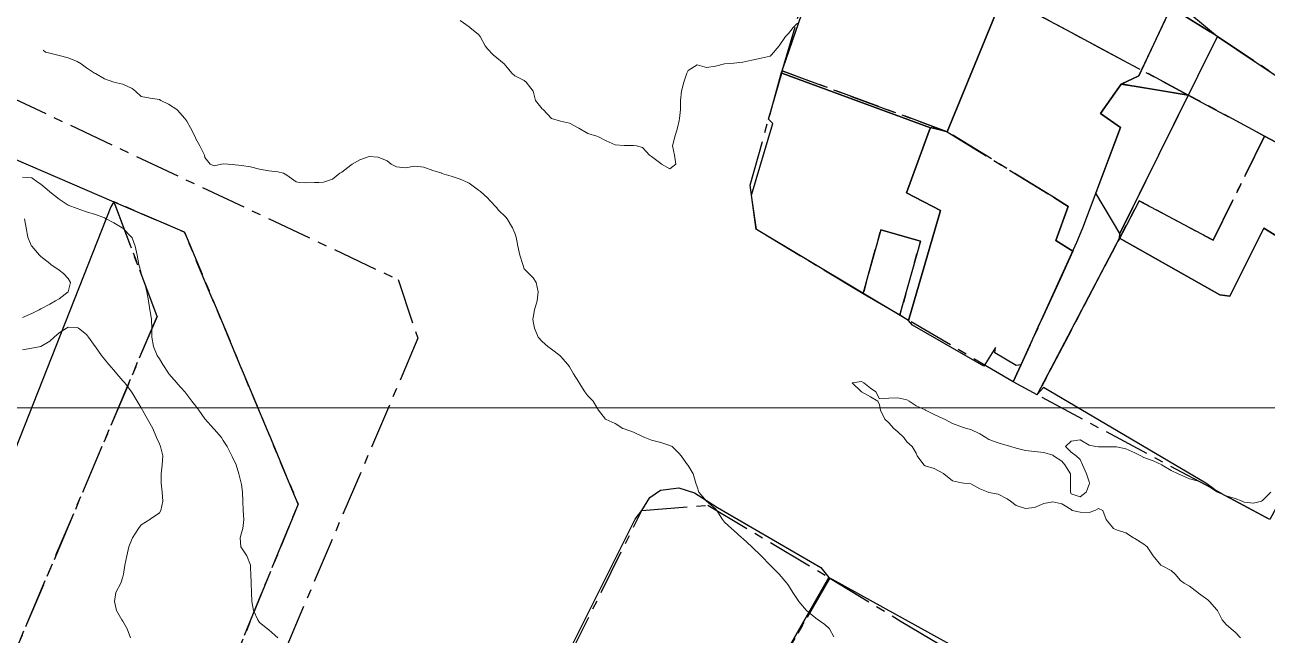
# Model space of a CAD drawing. Header units: centimetres. Extents: x 0 to 642158, y -847 to 649707.
# Drawn here: x 616189.4 to 616257.5, y 621874.9 to 621908.4 of the extents above; entities that cross this region are included whole.
import ezdxf

# ---------------------------------------------------------------- set-up
doc = ezdxf.new("R2010")
doc.units = ezdxf.units.CM
doc.header["$MEASUREMENT"] = 0
doc.linetypes.add('CENTERX2', pattern=[4, 2.5, -0.5, 0.5, -0.5])
doc.layers.add('MEV_grille', color=254, linetype='Continuous', lineweight=9)
doc.layers.add('WAL_topographie 0.5', color=253, linetype='Continuous', lineweight=20)
doc.layers.add('SPW_batiments', color=7, linetype='Continuous')
doc.layers.add('SPW_parcellaire cadastral', color=7, linetype='CENTERX2', lineweight=25, true_color=0xff0542)

# ---------------------------------------------------------------- blocks, each defined once
blk = doc.blocks.new('*U114')
at = {"layer": 'MEV_grille', "transparency": 33554687}
blk.add_lwpolyline([(-1338.461, 0), (1338.461, 0)], dxfattribs=at)
blk = doc.blocks.new('*U115')
at = {"layer": 'MEV_grille', "color": 0, "linetype": 'ByBlock', "lineweight": -2, "transparency": 16777216}
blk.add_blockref('*U114', (0, -500), dxfattribs=at)

msp = doc.modelspace()

# ---------------------------------------------------------------- linework, layer by layer
at = {"layer": 'SPW_batiments'}
for points in [[(616242.888, 621909.952), (616242.814, 621909.796), (616242.741, 621909.286), (616239.965, 621902.53), (616239.043, 621902.745), (616230.888, 621905.735), (616230.961, 621906.03), (616233.686, 621913.939), (616233.568, 621914.975), (616242.888, 621909.952)], [(616237.834, 621892.163), (616239.594, 621898.201), (616237.725, 621899.167), (616238.979, 621902.571), (616239.055, 621902.777), (616239.965, 621902.53), (616242.741, 621909.286), (616242.821, 621909.839), (616242.983, 621910.113), (616245.098, 621913.687), (616252.086, 621909.027), (616250.472, 621905.587), (616249.497, 621905.146), (616248.369, 621903.532), (616249.47, 621902.76), (616247.385, 621897.233), (616247.057, 621896.45), (616244.005, 621889.733), (616243.736, 621889.705), (616242.575, 621890.403), (616242.615, 621890.679), (616241.971, 621889.66), (616238.064, 621891.914), (616237.834, 621892.163)], [(616250.472, 621905.587), (616252.087, 621909.027), (616252.505, 621909.652), (616254.775, 621907.763), (616254.629, 621907.468), (616253.177, 621904.532), (616250.209, 621905.027), (616250.193, 621905.03), (616249.59, 621905.13), (616249.497, 621905.146), (616250.472, 621905.587)], [(616266.711, 621888.332), (616266.53, 621888.443), (616265.738, 621887.544), (616262.471, 621889.524), (616262.481, 621890.007), (616262.416, 621890.044), (616259.095, 621891.9), (616260.736, 621895.134), (616257.322, 621897.234), (616255.459, 621893.501), (616254.907, 621893.58), (616249.414, 621896.692), (616249.426, 621896.945), (616254.775, 621907.762), (616267.558, 621899.197), (616266.909, 621898.047), (616268.976, 621896.664), (616267.826, 621894.047), (616268.626, 621893.664), (616267.576, 621891.597), (616268.326, 621891.114), (616266.711, 621888.332)], [(616239.043, 621902.745), (616238.979, 621902.571), (616237.725, 621899.167), (616239.594, 621898.201), (616237.834, 621892.163), (616229.492, 621897.161), (616229.231, 621899.041), (616230.391, 621902.975), (616230.161, 621903.224), (616230.888, 621905.735), (616239.043, 621902.745)], [(616251.572, 621901.286), (616249.426, 621896.945), (616248.111, 621899.156), (616249.47, 621902.76), (616248.369, 621903.532), (616249.497, 621905.146), (616250.319, 621905.009), (616251.337, 621904.839), (616253.177, 621904.532), (616251.572, 621901.286)], [(616171.126, 621882.003), (616178.111, 621879.269), (616185.422, 621897.199), (616187.075, 621901.25), (616187.257, 621901.694), (616194.257, 621898.688), (616194.082, 621898.413), (616184.051, 621872.988), (616180.718, 621865.674), (616170.565, 621869.487), (616169.685, 621868.452), (616167.672, 621863.14), (616172.446, 621861.106), (616167.122, 621848.431), (616166.152, 621847.699), (616170.725, 621845.814), (616165.786, 621833.502), (616146.481, 621785.376)], [(616260.736, 621895.134), (616259.092, 621891.902), (616262.416, 621890.044), (616257.646, 621881.255), (616257.513, 621881.326), (616254.711, 621882.826), (616254.468, 621882.996), (616254.138, 621883.244), (616245.234, 621888.493), (616244.919, 621888.124), (616249.414, 621896.692), (616254.907, 621893.58), (616255.459, 621893.501), (616257.322, 621897.234), (616260.736, 621895.134)], [(616226.093, 621882.709), (616227.355, 621881.916), (616233.027, 621878.611), (616233.472, 621878.067), (616228.385, 621869.179), (616228.22, 621869.268), (616225.035, 621870.978), (616225.182, 621871.137), (616224.015, 621871.474), (616222.328, 621867.883), (616222.264, 621867.747), (616217.282, 621870.15), (616222.845, 621881.269), (616223.21, 621881.745), (616223.642, 621882.455), (616224.241, 621882.864), (616225.235, 621882.982), (616226.093, 621882.709)], [(616233.644, 621877.972), (616240.436, 621874.224), (616240.672, 621874.08), (616240.861, 621873.979), (616236.091, 621866.341), (616234.896, 621866.931), (616233.321, 621867.703), (616232.52, 621866.594), (616230.102, 621867.771), (616228.439, 621868.58), (616228.539, 621869.097), (616228.385, 621869.179), (616233.472, 621878.067), (616233.644, 621877.972)]]:
    msp.add_lwpolyline(points, dxfattribs=at)
at = {"layer": 'SPW_parcellaire cadastral'}
for points in [[(616257.368, 621902.291), (616253.179, 621904.535), (616248.217, 621907.194), (616233.621, 621915.027), (616234.749, 621918.846), (616242.005, 621915.291), (616245.139, 621913.756), (616250.179, 621910.62), (616250.888, 621910.18), (616252.264, 621909.324), (616254.775, 621907.762), (616260.082, 621904.206), (616258.646, 621901.606), (616257.368, 621902.291)], [(616281.678, 621889.923), (616278.503, 621892.008), (616277.503, 621892.665), (616276.073, 621893.604), (616273.054, 621895.587), (616271.164, 621896.829), (616269.074, 621898.201), (616267.559, 621899.196), (616264.252, 621901.412), (616260.082, 621904.206), (616254.775, 621907.762), (616252.264, 621909.324), (616254.702, 621912.616), (616259.032, 621918.461)], [(616257.368, 621902.291), (616254.54, 621896.572), (616250.49, 621898.742), (616244.901, 621888.089), (616243.58, 621888.797), (616246.164, 621894.483), (616246.843, 621895.976), (616245.91, 621896.553), (616246.601, 621898.429), (616245.789, 621898.931), (616239.966, 621902.529), (616230.902, 621905.867), (616233.621, 621915.027), (616248.217, 621907.194), (616253.179, 621904.535), (616257.368, 621902.291)], [(616235.345, 621893.642), (616229.491, 621897.16), (616229.154, 621899.593), (616230.902, 621905.867), (616239.966, 621902.529), (616245.789, 621898.931), (616246.601, 621898.429), (616245.91, 621896.553), (616246.843, 621895.976), (616246.164, 621894.483), (616243.58, 621888.797), (616237.362, 621892.458), (616238.497, 621896.532), (616236.319, 621897.139), (616235.345, 621893.642)], [(616188.258, 621904.586), (616209.84, 621894.414), (616210.931, 621891.196), (616181.371, 621821.788), (616179.519, 621821.304), (616153.63, 621781.526), (616142.741, 621768.2), (616134.192, 621775.582), (616131.925, 621772.599), (616129.462, 621769.852), (616125.173, 621773.406), (616099.439, 621787.506)], [(616267.559, 621899.196), (616257.646, 621881.254), (616254.429, 621882.979), (616244.901, 621888.089), (616250.49, 621898.742), (616254.54, 621896.572), (616257.368, 621902.291), (616258.646, 621901.606), (616260.082, 621904.206), (616264.252, 621901.412), (616267.559, 621899.196)], [(616194.258, 621898.687), (616196.626, 621892.396), (616186.403, 621868.231), (616196.885, 621863.797), (616204.362, 621882.089), (616198.128, 621897.025), (616194.258, 621898.687)], [(616194.258, 621898.687), (616198.128, 621897.025), (616204.362, 621882.089), (616196.885, 621863.797), (616186.403, 621868.231), (616196.626, 621892.396), (616194.258, 621898.687)], [(616235.345, 621893.642), (616236.319, 621897.139), (616238.497, 621896.532), (616237.362, 621892.458), (616235.345, 621893.642)], [(616217.421, 621870.071), (616223.21, 621881.744), (616226.826, 621882.03), (616233.527, 621878.037), (616228.352, 621869.121), (616230.193, 621868.004), (616229.546, 621866.648), (616228.255, 621864.027), (616227.813, 621864.242), (616217.421, 621870.071)], [(616240.693, 621873.704), (616236.017, 621866.067), (616233.236, 621867.584), (616232.708, 621866.661), (616230.818, 621862.777), (616228.255, 621864.027), (616229.546, 621866.648), (616230.193, 621868.004), (616228.352, 621869.121), (616233.527, 621878.037), (616237.441, 621875.657), (616240.693, 621873.704)]]:
    msp.add_lwpolyline(points, dxfattribs=at)
at = {"layer": 'WAL_topographie 0.5'}
for points in [[(616213.25, 621908.635), (616213.75, 621908.285), (616213.787, 621908.25), (616214.25, 621907.859), (616214.337, 621907.75), (616214.618, 621907.25), (616214.75, 621907.083), (616215.062, 621906.75), (616215.25, 621906.588), (616215.667, 621906.25), (616215.75, 621906.136), (616216.077, 621905.75), (616216.25, 621905.595), (616216.75, 621905.345), (616216.875, 621905.25), (616217.25, 621904.75), (616217.25, 621904.75), (616217.388, 621904.25), (616217.75, 621903.794), (616217.806, 621903.75), (616218.25, 621903.25), (616218.25, 621903.25), (616218.75, 621903.105), (616219.25, 621902.992), (616219.721, 621902.75), (616219.75, 621902.732), (616220.25, 621902.433), (616220.75, 621902.282), (616220.827, 621902.25), (616221.25, 621902.03), (616221.75, 621901.817), (616222.25, 621901.764), (616222.75, 621901.764), (616222.917, 621901.75), (616223.25, 621901.667), (616223.635, 621901.25), (616223.75, 621901.171), (616224.25, 621900.778), (616224.283, 621900.75), (616224.75, 621900.5), (616225.068, 621900.75), (616224.994, 621901.25), (616224.894, 621901.75), (616225.017, 621902.25), (616225.165, 621902.75), (616225.25, 621903.145), (616225.274, 621903.25), (616225.336, 621903.75), (616225.33, 621904.25), (616225.386, 621904.75), (616225.507, 621905.25), (616225.683, 621905.75), (616225.75, 621905.895), (616226.25, 621906.2), (616226.75, 621906.05), (616227.25, 621906.119), (616227.75, 621906.25), (616227.75, 621906.25), (616228.25, 621906.291), (616228.75, 621906.341), (616229.25, 621906.457), (616229.75, 621906.573), (616230.25, 621906.673), (616230.315, 621906.75), (616230.75, 621907.25), (616230.75, 621907.25), (616231.097, 621907.75), (616231.25, 621907.92), (616231.519, 621908.25), (616231.75, 621908.495)], [(616190.382, 621907), (616190.5, 621906.887), (616190.75, 621906.847), (616191.1, 621906.75), (616191.25, 621906.704), (616191.75, 621906.583), (616192.25, 621906.375), (616192.467, 621906.25), (616192.75, 621906.026), (616193.194, 621905.75), (616193.25, 621905.717), (616193.75, 621905.426), (616194.25, 621905.25), (616194.25, 621905.25), (616194.75, 621905.139), (616195.25, 621904.896), (616195.45, 621904.75), (616195.75, 621904.469), (616196.25, 621904.368), (616196.75, 621904.294), (616196.833, 621904.25), (616197.25, 621904.042), (616197.706, 621903.75), (616197.75, 621903.717), (616198.15, 621903.25), (616198.25, 621903.104), (616198.463, 621902.75), (616198.706, 621902.25), (616198.75, 621902.139), (616198.969, 621901.75), (616199.221, 621901.25), (616199.25, 621901.107), (616199.528, 621900.75), (616199.75, 621900.659), (616200.15, 621900.75), (616200.25, 621900.771), (616200.5, 621900.75), (616200.75, 621900.731), (616201.25, 621900.669), (616201.75, 621900.607), (616202.25, 621900.479), (616202.75, 621900.38), (616203.25, 621900.329), (616203.55, 621900.25), (616203.75, 621900.15), (616204.25, 621899.781), (616204.417, 621899.75), (616204.75, 621899.717), (616205.25, 621899.735), (616205.5, 621899.75), (616205.75, 621899.766), (616206.25, 621899.925), (616206.656, 621900.25), (616206.75, 621900.31), (616207.25, 621900.697), (616207.328, 621900.75), (616207.75, 621900.994), (616208.25, 621901.163), (616208.75, 621901.141), (616209.25, 621900.927), (616209.471, 621900.75), (616209.75, 621900.608), (616210.25, 621900.549), (616210.75, 621900.631), (616211.25, 621900.585), (616211.75, 621900.4), (616212.237, 621900.25), (616212.25, 621900.244), (616212.75, 621900.081), (616213.25, 621899.93), (616213.677, 621899.75), (616213.75, 621899.699), (616214.25, 621899.323), (616214.36, 621899.25), (616214.75, 621898.895), (616214.873, 621898.75), (616215.25, 621898.355), (616215.332, 621898.25), (616215.75, 621897.837), (616215.82, 621897.75), (616216.125, 621897.25), (616216.25, 621896.953), (616216.316, 621896.75), (616216.417, 621896.25), (616216.52, 621895.75), (616216.677, 621895.25), (616216.75, 621895.009), (616217.009, 621894.75), (616217.25, 621894.509), (616217.425, 621894.25), (616217.521, 621893.75), (616217.47, 621893.25), (616217.328, 621892.75), (616217.25, 621892.341), (616217.233, 621892.25), (616217.25, 621892.107), (616217.326, 621891.75), (616217.526, 621891.25), (616217.75, 621891.018), (616218.05, 621890.75), (616218.25, 621890.603), (616218.712, 621890.25), (616218.75, 621890.22), (616219.158, 621889.75), (616219.25, 621889.62), (616219.467, 621889.25), (616219.75, 621888.786), (616219.773, 621888.75), (616220.093, 621888.25), (616220.25, 621888.038), (616220.55, 621887.75), (616220.75, 621887.393), (616220.833, 621887.25), (616221.219, 621886.75), (616221.25, 621886.739), (616221.75, 621886.511), (616222.164, 621886.25), (616222.25, 621886.221), (616222.75, 621886.033), (616223.25, 621885.806), (616223.368, 621885.75), (616223.75, 621885.607), (616224.25, 621885.474), (616224.75, 621885.316), (616224.88, 621885.25), (616225.25, 621884.872), (616225.365, 621884.75), (616225.71, 621884.25), (616225.75, 621884.204), (616226.018, 621883.75), (616226.179, 621883.25), (616226.25, 621883.046), (616226.331, 621882.75), (616226.75, 621882.25), (616226.75, 621882.25), (616227.25, 621881.842), (616227.324, 621881.75), (616227.638, 621881.25), (616227.75, 621881.097), (616228.129, 621880.75), (616228.25, 621880.642), (616228.703, 621880.25), (616228.75, 621880.207), (616229.25, 621879.75), (616229.25, 621879.75), (616229.75, 621879.25), (616229.75, 621879.25), (616230.25, 621878.75), (616230.25, 621878.75), (616230.75, 621878.25), (616230.75, 621878.25), (616231.164, 621877.75), (616231.25, 621877.625), (616231.487, 621877.25), (616231.75, 621876.85), (616231.819, 621876.75), (616232.25, 621876.25), (616232.25, 621876.25), (616232.75, 621875.836), (616232.875, 621875.75), (616233.25, 621875.485), (616233.508, 621875.25), (616233.75, 621874.809)], [(616189.25, 621900.041), (616189.75, 621899.993), (616190.111, 621899.75), (616190.25, 621899.651), (616190.729, 621899.25), (616190.75, 621899.233), (616191.25, 621898.823), (616191.369, 621898.75), (616191.75, 621898.507), (616192.25, 621898.32), (616192.436, 621898.25), (616192.75, 621898.141), (616193.25, 621897.98), (616193.75, 621897.797), (616193.84, 621897.75), (616194.25, 621897.523), (616194.717, 621897.25), (616194.75, 621897.228), (616195.231, 621896.75), (616195.25, 621896.713), (616195.42, 621896.25), (616195.537, 621895.75), (616195.622, 621895.25), (616195.75, 621894.778), (616195.757, 621894.75), (616195.931, 621894.25), (616196.07, 621893.75), (616196.147, 621893.25), (616196.235, 621892.75), (616196.25, 621892.664), (616196.318, 621892.25), (616196.333, 621891.75), (616196.337, 621891.25), (616196.427, 621890.75), (616196.638, 621890.25), (616196.75, 621890.064), (616196.934, 621889.75), (616197.25, 621889.287), (616197.279, 621889.25), (616197.704, 621888.75), (616197.75, 621888.696), (616198.139, 621888.25), (616198.25, 621888.104), (616198.537, 621887.75), (616198.75, 621887.466), (616198.923, 621887.25), (616199.25, 621886.781), (616199.271, 621886.75), (616199.717, 621886.25), (616199.75, 621886.212), (616200.155, 621885.75), (616200.25, 621885.59), (616200.474, 621885.25), (616200.734, 621884.75), (616200.75, 621884.71), (616200.96, 621884.25), (616201.114, 621883.75), (616201.24, 621883.25), (616201.25, 621883.167), (616201.319, 621882.75), (616201.322, 621882.25), (616201.349, 621881.75), (616201.378, 621881.25), (616201.323, 621880.75), (616201.25, 621880.513), (616201.188, 621880.25), (616201.226, 621879.75), (616201.25, 621879.693), (616201.554, 621879.25), (616201.742, 621878.75), (616201.75, 621878.583), (616201.765, 621878.25), (616201.784, 621877.75), (616201.806, 621877.25), (616201.813, 621876.75), (616201.914, 621876.25), (616202.154, 621875.75), (616202.25, 621875.599), (616202.676, 621875.25), (616202.75, 621875.191), (616203.25, 621874.75)], [(616189.25, 621892.338), (616189.75, 621892.56), (616190.162, 621892.75), (616190.25, 621892.807), (616190.75, 621893.057), (616191.051, 621893.25), (616191.25, 621893.354), (616191.75, 621893.743), (616191.756, 621893.75), (616191.875, 621894.25), (616191.75, 621894.475), (616191.499, 621894.75), (616191.25, 621894.929), (616190.804, 621895.25), (616190.75, 621895.294), (616190.25, 621895.685), (616190.17, 621895.75), (616189.75, 621896.24), (616189.74, 621896.25), (616189.53, 621896.75), (616189.439, 621897.25), (616189.348, 621897.75)], [(616189.25, 621890.557), (616189.75, 621890.65), (616190.25, 621890.75), (616190.25, 621890.75), (616190.75, 621891.028), (616190.984, 621891.25), (616191.25, 621891.499), (616191.663, 621891.75), (616191.75, 621891.803), (616192.25, 621891.78), (616192.317, 621891.75), (616192.75, 621891.404), (616192.868, 621891.25), (616193.223, 621890.75), (616193.25, 621890.718), (616193.586, 621890.25), (616193.75, 621890.056), (616193.981, 621889.75), (616194.25, 621889.439), (616194.41, 621889.25), (616194.75, 621888.862), (616194.848, 621888.75), (616195.223, 621888.25), (616195.25, 621888.199), (616195.526, 621887.75), (616195.75, 621887.373), (616195.823, 621887.25), (616196.108, 621886.75), (616196.25, 621886.505), (616196.386, 621886.25), (616196.596, 621885.75), (616196.75, 621885.4), (616196.819, 621885.25), (616196.936, 621884.75), (616196.903, 621884.25), (616196.848, 621883.75), (616196.843, 621883.25), (616196.907, 621882.75), (616196.946, 621882.25), (616196.826, 621881.75), (616196.75, 621881.621), (616196.25, 621881.264), (616196.227, 621881.25), (616195.75, 621880.958), (616195.6, 621880.75), (616195.271, 621880.25), (616195.25, 621880.213), (616195.076, 621879.75), (616194.965, 621879.25), (616194.85, 621878.75), (616194.788, 621878.25), (616194.75, 621878.107), (616194.636, 621877.75), (616194.362, 621877.25), (616194.287, 621876.75), (616194.404, 621876.25), (616194.7, 621875.75), (616194.75, 621875.676), (616194.988, 621875.25), (616195.172, 621874.75)], [(616257.708, 621882.75), (616257.25, 621882.292), (616257.2, 621882.25), (616256.75, 621882.145), (616256.25, 621882.205), (616256.129, 621882.25), (616255.75, 621882.393), (616255.25, 621882.554), (616254.78, 621882.75), (616254.75, 621882.765), (616254.25, 621883.103), (616253.948, 621883.25), (616253.75, 621883.345), (616253.25, 621883.482), (616252.75, 621883.695), (616252.622, 621883.75), (616252.25, 621883.934), (616251.75, 621884.235), (616251.727, 621884.25), (616251.25, 621884.471), (616250.75, 621884.659), (616250.571, 621884.75), (616250.25, 621884.91), (616249.75, 621885.133), (616249.25, 621885.24), (616248.75, 621885.241), (616248.25, 621885.228), (616248.107, 621885.25), (616247.75, 621885.331), (616247.25, 621885.62), (616246.75, 621885.546), (616246.441, 621885.25), (616246.75, 621884.94), (616247.036, 621884.75), (616247.25, 621884.55), (616247.379, 621884.25), (616247.592, 621883.75), (616247.75, 621883.321), (616247.766, 621883.25), (616247.75, 621883.167), (616247.578, 621882.75), (616247.25, 621882.5), (616246.75, 621882.659), (616246.725, 621882.75), (616246.728, 621883.25), (616246.715, 621883.75), (616246.41, 621884.25), (616246.25, 621884.45), (616245.788, 621884.75), (616245.75, 621884.771), (616245.25, 621884.926), (616244.75, 621884.977), (616244.25, 621885.028), (616243.75, 621885.165), (616243.458, 621885.25), (616243.25, 621885.31), (616242.75, 621885.45), (616242.25, 621885.644), (616242.075, 621885.75), (616241.75, 621885.947), (616241.25, 621886.181), (616241.013, 621886.25), (616240.75, 621886.332), (616240.25, 621886.52), (616239.811, 621886.75), (616239.75, 621886.779), (616239.25, 621887.01), (616238.776, 621887.25), (616238.75, 621887.262), (616238.25, 621887.49), (616237.868, 621887.75), (616237.75, 621887.819), (616237.25, 621887.932), (616236.75, 621887.905), (616236.25, 621887.875), (616236.05, 621888.25), (616235.75, 621888.455), (616235.389, 621888.75), (616235.25, 621888.821), (616234.75, 621888.75), (616235.25, 621888.25), (616235.25, 621888.25), (616235.75, 621887.985), (616236.15, 621887.75), (616236.25, 621887.55), (616236.31, 621887.25), (616236.53, 621886.75), (616236.75, 621886.554), (616237.033, 621886.25), (616237.25, 621886.064), (616237.574, 621885.75), (616237.75, 621885.519), (616238.03, 621885.25), (616238.25, 621884.883), (616238.306, 621884.75), (616238.683, 621884.25), (616238.75, 621884.194), (616239.25, 621884.05), (616239.75, 621883.775), (616239.775, 621883.75), (616240.25, 621883.37), (616240.75, 621883.269), (616240.875, 621883.25), (616241.25, 621883.202), (616241.75, 621882.938), (616242.212, 621882.75), (616242.25, 621882.736), (616242.75, 621882.639), (616243.25, 621882.375), (616243.432, 621882.25), (616243.75, 621882.017), (616244.25, 621881.859), (616244.75, 621881.903), (616245.25, 621882.119), (616245.75, 621882.221), (616246.25, 621882.1), (616246.75, 621881.8), (616246.806, 621881.75), (616247.25, 621881.645), (616247.75, 621881.63), (616248.05, 621881.75), (616248.25, 621881.861), (616248.5, 621881.75), (616248.671, 621881.25), (616248.75, 621881.15), (616249.083, 621880.75), (616249.25, 621880.682), (616249.75, 621880.521), (616250.183, 621880.25), (616250.25, 621880.199), (616250.75, 621879.895), (616250.917, 621879.75), (616251.25, 621879.25), (616251.25, 621879.25), (616251.681, 621878.75), (616251.75, 621878.702), (616252.25, 621878.45), (616252.461, 621878.25), (616252.75, 621877.906), (616252.95, 621877.75), (616253.25, 621877.583), (616253.705, 621877.25), (616253.75, 621877.206), (616254.25, 621876.837), (616254.348, 621876.75), (616254.75, 621876.292), (616254.775, 621876.25), (616255.036, 621875.75), (616255.25, 621875.487), (616255.538, 621875.25), (616255.75, 621875.066), (616256.05, 621874.75)]]:
    msp.add_lwpolyline(points, dxfattribs=at)

# ---------------------------------------------------------------- block references
at = {"layer": 'MEV_grille', "transparency": 33554687}
msp.add_blockref('*U115', (616669.481, 622387.381), dxfattribs=at)

doc.saveas('drawing.dxf')
